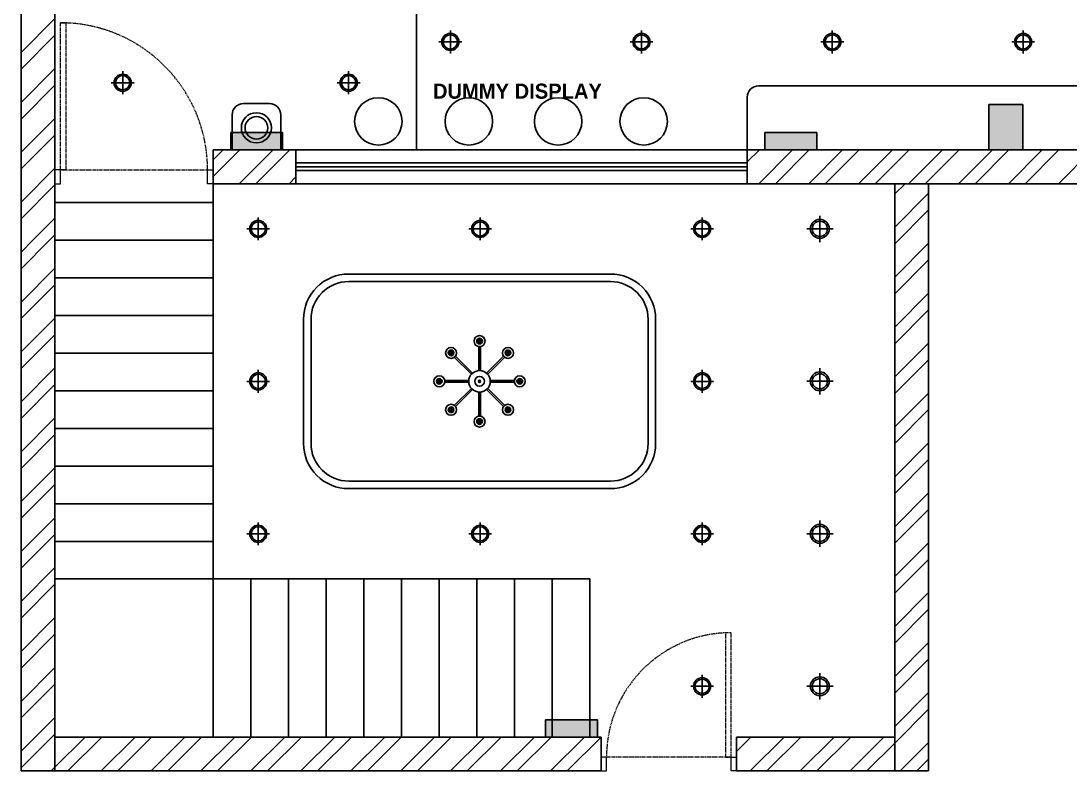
# Model space of a CAD drawing. Header units: inches. Extents: x 9636 to 21597, y -10243 to 557.
# Drawn here: x 14864.2 to 15143, y -307.8 to -108.6 of the extents above; entities that cross this region are included whole.
import ezdxf

# ---------------------------------------------------------------- set-up
doc = ezdxf.new("R2010")
doc.units = ezdxf.units.IN
doc.header["$MEASUREMENT"] = 0
doc.linetypes.add('DASHED2', pattern=[0.375, 0.25, -0.125])
doc.linetypes.add('HIDDEN', pattern=[0.375, 0.25, -0.125])
for name, color, linetype in [('A-Door-Frame', 1, 'Continuous'), ('A-Door-Swing', 8, 'HIDDEN'), ('IEL-HATCH-002', 7, 'Continuous')]:
    doc.layers.add(name, color=color, linetype=linetype)
doc.styles.add('MtXpl_Stylus_BT', font='')
doc.styles.get('MtXpl_Stylus_BT').set_extended_font_data('Stylus BT', bold=True)

# ---------------------------------------------------------------- blocks, each defined once
blk = doc.blocks.new('5ryh')
at = {"layer": 'IEL-HATCH-002', "true_color": 0x139b48, "transparency": 33554687}
h = blk.add_hatch(color=114, dxfattribs=at)
h.dxf.hatch_style = 1
h.paths.add_polyline_path([(6507.8, -1186.94), (6501.8, -1186.94), (6501.8, -1188.94), (6507.8, -1188.94)])
blk.add_lwpolyline([(6507.8, -1188.94), (6507.8, -1186.94), (6501.8, -1186.94), (6501.8, -1188.94)], close=True)
blk = doc.blocks.new('ger')
at = {"color": 5}
for p, q in [((6473.06, -970.68), (6473.07, -978.68)), ((6469.07, -974.68), (6477.07, -974.68))]:
    blk.add_line(p, q, dxfattribs=at)
for radius in [3, 2.5]:
    blk.add_circle((6473.07, -974.68), radius, dxfattribs=at)
blk = doc.blocks.new('DVB')
at = {"color": 30, "linetype": 'ByBlock', "true_color": 0xf26722}
for p, q in [((4631.71, 639.61), (4631.71, 646)), ((4632.16, 639.61), (4632.16, 646)), ((4629.76, 638.62), (4625.24, 643.14)), ((4630.08, 638.93), (4625.56, 643.45)), ((4633.8, 638.93), (4638.32, 643.45)), ((4634.11, 638.62), (4638.64, 643.14)), ((4629.09, 636.98), (4622.69, 636.98)), ((4629.09, 636.53), (4622.69, 636.53)), ((4634.79, 636.98), (4641.19, 636.98)), ((4634.79, 636.53), (4641.19, 636.53)), ((4629.76, 634.9), (4625.24, 630.38)), ((4630.08, 634.58), (4625.56, 630.06)), ((4631.71, 633.9), (4631.71, 627.51)), ((4632.16, 633.9), (4632.16, 627.51)), ((4633.8, 634.58), (4638.32, 630.06)), ((4634.11, 634.9), (4638.64, 630.38))]:
    blk.add_line(p, q, dxfattribs=at)
for centre, radius in [((4631.94, 647.44), 1.46), ((4631.94, 647.44), 0.745), ((4631.94, 647.44), 0.457), ((4631.94, 647.44), 0.155), ((4624.38, 644.31), 1.46), ((4624.38, 644.31), 0.745), ((4624.38, 644.31), 0.457), ((4624.38, 644.31), 0.155), ((4639.49, 644.31), 1.46), ((4639.49, 644.31), 0.745), ((4639.49, 644.31), 0.457), ((4639.49, 644.31), 0.155), ((4631.94, 636.76), 2.86), ((4621.25, 636.76), 1.46), ((4621.25, 636.76), 0.745), ((4621.25, 636.76), 0.457), ((4621.25, 636.76), 0.155), ((4631.94, 636.76), 1.29), ((4631.94, 636.76), 0.269), ((4642.62, 636.76), 1.46), ((4642.62, 636.76), 0.745), ((4642.62, 636.76), 0.457), ((4642.62, 636.76), 0.155), ((4624.38, 629.2), 1.46), ((4639.49, 629.2), 1.46), ((4624.38, 629.2), 0.745), ((4624.38, 629.2), 0.457), ((4624.38, 629.2), 0.155), ((4631.94, 626.07), 1.46), ((4639.49, 629.2), 0.745), ((4639.49, 629.2), 0.457), ((4639.49, 629.2), 0.155), ((4631.94, 626.07), 0.745), ((4631.94, 626.07), 0.457), ((4631.94, 626.07), 0.155)]:
    blk.add_circle(centre, radius, dxfattribs=at)
blk = doc.blocks.new('rg')
at = {"color": 6}
for p, q in [((6523.86, -972.55), (6523.86, -979.55)), ((6520.36, -976.05), (6527.36, -976.05))]:
    blk.add_line(p, q, dxfattribs=at)
for radius in [2.5, 2]:
    blk.add_circle((6523.86, -976.05), radius, dxfattribs=at)
blk = doc.blocks.new('shht')
at = {"layer": 'IEL-HATCH-002', "true_color": 0x636466, "transparency": 33554687}
h = blk.add_hatch(color=251, dxfattribs=at)
h.dxf.hatch_style = 1
h.paths.add_polyline_path([(15097.5, -2138.01), (15088.5, -2138.01), (15088.5, -2150.01), (15097.5, -2150.01)])
h.paths.add_polyline_path([(15097.5, -2290.01), (15088.5, -2290.01), (15088.5, -2302.01), (15097.5, -2302.01)])
at = {"color": 251, "true_color": 0x636466}
for p, q in [((14831.5, -2326.01), (14831.5, -2172.89)), ((14840.5, -2326.01), (14840.5, -2172.89)), ((15153.5, -2285.01), (15027.35, -2285.01)), ((15024.35, -2288.01), (15024.35, -2302.01)), ((14890.55, -2289.73), (14897.45, -2289.73)), ((15097.5, -2290.01), (15088.5, -2290.01)), ((15088.5, -2290.01), (15088.5, -2302.01)), ((15097.5, -2302.01), (15097.5, -2290.01)), ((14887.55, -2302.01), (14887.55, -2292.73)), ((14900.45, -2292.73), (14900.45, -2302.01)), ((14882.5, -2302.01), (15258.5, -2302.01)), ((14882.5, -2311.01), (14882.5, -2302.01)), ((14900.45, -2302.01), (14887.55, -2302.01)), ((14904.5, -2302.01), (14904.5, -2311.01)), ((15024.35, -2311.01), (15024.35, -2302.01)), ((15088.5, -2302.01), (15097.5, -2302.01)), ((14904.5, -2305.51), (15024.35, -2305.51)), ((14904.5, -2306.51), (15024.35, -2306.51)), ((14904.5, -2307.51), (15024.35, -2307.51)), ((14882.5, -2311.01), (15442.5, -2311.01)), ((14882.5, -2311.01), (14882.5, -2326.01)), ((14882.5, -2311.01), (14882.5, -2416.01)), ((15063.5, -2467.01), (15063.5, -2311.01)), ((15072.5, -2467.01), (15072.5, -2311.01)), ((14882.5, -2316.01), (14840.5, -2316.01)), ((14831.5, -2467.01), (14831.5, -2326.01)), ((14882.5, -2326.01), (14840.5, -2326.01)), ((14840.5, -2467.01), (14840.5, -2326.01)), ((14882.5, -2336.01), (14840.5, -2336.01)), ((14882.5, -2346.01), (14840.5, -2346.01)), ((14882.5, -2356.01), (14840.5, -2356.01)), ((14882.5, -2366.01), (14840.5, -2366.01)), ((14882.5, -2376.01), (14840.5, -2376.01)), ((14882.5, -2386.01), (14840.5, -2386.01)), ((14882.5, -2396.01), (14840.5, -2396.01)), ((14882.5, -2406.01), (14840.5, -2406.01)), ((14882.5, -2416.01), (14840.5, -2416.01)), ((14982.5, -2416.01), (14882.5, -2416.01)), ((14882.5, -2416.01), (14882.5, -2458.01)), ((14892.5, -2458.01), (14892.5, -2416.01)), ((14902.5, -2458.01), (14902.5, -2416.01)), ((14912.5, -2458.01), (14912.5, -2416.01)), ((14922.5, -2458.01), (14922.5, -2416.01)), ((14932.5, -2458.01), (14932.5, -2416.01)), ((14942.5, -2458.01), (14942.5, -2416.01)), ((14952.5, -2458.01), (14952.5, -2416.01)), ((14962.5, -2458.01), (14962.5, -2416.01)), ((14972.5, -2458.01), (14972.5, -2416.01)), ((14982.5, -2458.01), (14982.5, -2416.01)), ((14840.5, -2458.01), (14985.5, -2458.01)), ((14985.5, -2467.01), (14985.5, -2458.01)), ((15021.5, -2458.01), (15063.5, -2458.01)), ((15021.5, -2467.01), (15021.5, -2458.01)), ((14831.5, -2467.01), (14985.5, -2467.01)), ((15021.5, -2467.01), (15072.5, -2467.01))]:
    blk.add_line(p, q, dxfattribs=at)
for centre, radius in [((14926.39, -2294.47), 6.3), ((14950.41, -2294.47), 6.3), ((14974.11, -2294.47), 6.3), ((14996.83, -2294.47), 6.3), ((14894, -2296.17), 4), ((14894, -2296.17), 3)]:
    blk.add_circle(centre, radius, dxfattribs=at)
for centre, start, end in [((15027.35, -2288.01), 90, 180), ((14890.55, -2292.73), 90, 180), ((14897.45, -2292.73), 0, 90)]:
    blk.add_arc(centre, 3, start, end, dxfattribs=at)
at = {"layer": 'A-Door-Frame', "color": 251, "lineweight": 5, "true_color": 0x636466}
for p, q in [((14840.5, -2311.01), (14840.5, -2307.35)), ((14882.5, -2311.01), (14882.5, -2307.35)), ((14985.5, -2467.01), (14985.5, -2463.35)), ((15021.5, -2467.01), (15021.5, -2463.35))]:
    blk.add_line(p, q, dxfattribs=at)
for points in [[(14840.5, -2311.01), (14841.96, -2311.01), (14841.96, -2307.35), (14840.5, -2307.35)], [(14882.5, -2311.01), (14881.03, -2311.01), (14881.03, -2307.35), (14882.5, -2307.35)], [(14985.5, -2467.01), (14986.96, -2467.01), (14986.96, -2463.35), (14985.5, -2463.35)], [(15021.5, -2467.01), (15020.03, -2467.01), (15020.03, -2463.35), (15021.5, -2463.35)]]:
    blk.add_lwpolyline(points, dxfattribs=at)
at = {"layer": 'A-Door-Swing', "color": 251, "linetype": 'DASHED2', "lineweight": 5, "true_color": 0x636466}
for p, q in [((14842.31, -2307.35), (14881.38, -2307.35)), ((15019.74, -2463.35), (14986.67, -2463.35))]:
    blk.add_line(p, q, dxfattribs=at)
for points in [[(14841.96, -2307.35), (14841.96, -2268.28), (14843.43, -2268.28), (14843.43, -2307.35)], [(15020.03, -2463.35), (15020.03, -2430.28), (15018.56, -2430.28), (15018.56, -2463.35)]]:
    blk.add_lwpolyline(points, close=True, dxfattribs=at)
for centre, radius, start, end in [((14841.96, -2307.35), 39.07, 0, 90), ((15020.03, -2463.35), 33.07, 90, 180)]:
    blk.add_arc(centre, radius, start, end, dxfattribs=at)
at = {"layer": 'IEL-HATCH-002', "color": 251, "linetype": 'Continuous', "true_color": 0x636466, "transparency": 33554687}
for p, q in [((14831.5, -2276.15), (14840.5, -2267.15)), ((14831.5, -2280.57), (14840.5, -2271.57)), ((14831.5, -2289.41), (14840.5, -2280.41)), ((14831.5, -2293.83), (14840.5, -2284.83)), ((14831.5, -2302.67), (14840.5, -2293.67)), ((14831.5, -2307.09), (14840.5, -2298.09)), ((14882.5, -2304.7), (14885.18, -2302.01)), ((14882.5, -2309.12), (14889.6, -2302.01)), ((14889.44, -2311.01), (14898.44, -2302.01)), ((14893.86, -2311.01), (14902.86, -2302.01)), ((15024.35, -2305.21), (15027.54, -2302.01)), ((15027.38, -2311.01), (15036.38, -2302.01)), ((15031.8, -2311.01), (15040.8, -2302.01)), ((15040.64, -2311.01), (15049.64, -2302.01)), ((15045.06, -2311.01), (15054.06, -2302.01)), ((15053.9, -2311.01), (15062.9, -2302.01)), ((15058.32, -2311.01), (15067.32, -2302.01)), ((15067.16, -2311.01), (15076.16, -2302.01)), ((15071.57, -2311.01), (15080.57, -2302.01)), ((15080.41, -2311.01), (15089.41, -2302.01)), ((15084.83, -2311.01), (15093.83, -2302.01)), ((15093.67, -2311.01), (15102.67, -2302.01)), ((15098.09, -2311.01), (15107.09, -2302.01)), ((15106.93, -2311.01), (15115.93, -2302.01)), ((14831.5, -2315.93), (14840.5, -2306.93)), ((14902.7, -2311.01), (14904.5, -2309.22)), ((15063.5, -2313.73), (15066.22, -2311.01)), ((14831.5, -2320.34), (14840.5, -2311.34)), ((15063.5, -2322.57), (15072.5, -2313.57)), ((15063.5, -2326.99), (15072.5, -2317.99)), ((14834.67, -2326.01), (14840.5, -2320.18)), ((14839.09, -2326.01), (14840.5, -2324.6)), ((14831.5, -2329.18), (14834.67, -2326.01)), ((14831.5, -2333.6), (14839.09, -2326.01)), ((15063.5, -2335.83), (15072.5, -2326.83)), ((14831.5, -2342.44), (14840.5, -2333.44)), ((15063.5, -2340.25), (15072.5, -2331.25)), ((14831.5, -2346.86), (14840.5, -2337.86)), ((15063.5, -2349.09), (15072.5, -2340.09)), ((15063.5, -2353.51), (15072.5, -2344.51)), ((14831.5, -2355.7), (14840.5, -2346.7)), ((14831.5, -2360.12), (14840.5, -2351.12)), ((15063.5, -2362.35), (15072.5, -2353.35)), ((15063.5, -2366.77), (15072.5, -2357.77)), ((14831.5, -2368.96), (14840.5, -2359.96)), ((14831.5, -2373.38), (14840.5, -2364.38)), ((15063.5, -2375.61), (15072.5, -2366.61)), ((15063.5, -2380.03), (15072.5, -2371.03)), ((14831.5, -2382.22), (14840.5, -2373.22)), ((14831.5, -2386.64), (14840.5, -2377.64)), ((15063.5, -2388.87), (15072.5, -2379.87)), ((14831.5, -2395.47), (14840.5, -2386.47)), ((15063.5, -2393.28), (15072.5, -2384.28)), ((14831.5, -2399.89), (14840.5, -2390.89)), ((15063.5, -2402.12), (15072.5, -2393.12)), ((15063.5, -2406.54), (15072.5, -2397.54)), ((14831.5, -2408.73), (14840.5, -2399.73)), ((14831.5, -2413.15), (14840.5, -2404.15)), ((15063.5, -2415.38), (15072.5, -2406.38)), ((15063.5, -2419.8), (15072.5, -2410.8)), ((14831.5, -2421.99), (14840.5, -2412.99)), ((14831.5, -2426.41), (14840.5, -2417.41)), ((15063.5, -2428.64), (15072.5, -2419.64)), ((15063.5, -2433.06), (15072.5, -2424.06)), ((14831.5, -2435.25), (14840.5, -2426.25)), ((14831.5, -2439.67), (14840.5, -2430.67)), ((15063.5, -2441.9), (15072.5, -2432.9)), ((15063.5, -2446.32), (15072.5, -2437.32)), ((14831.5, -2448.51), (14840.5, -2439.51)), ((14831.5, -2452.93), (14840.5, -2443.93)), ((15063.5, -2455.16), (15072.5, -2446.16)), ((15063.5, -2459.58), (15072.5, -2450.58)), ((14831.5, -2461.77), (14840.5, -2452.77)), ((14831.5, -2466.19), (14840.5, -2457.19)), ((14840.5, -2466.02), (14848.51, -2458.01)), ((14843.93, -2467.01), (14852.93, -2458.01)), ((14852.77, -2467.01), (14861.77, -2458.01)), ((14857.19, -2467.01), (14866.19, -2458.01)), ((14866.02, -2467.01), (14875.02, -2458.01)), ((14870.44, -2467.01), (14879.44, -2458.01)), ((14879.28, -2467.01), (14888.28, -2458.01)), ((14883.7, -2467.01), (14892.7, -2458.01)), ((14892.54, -2467.01), (14901.54, -2458.01)), ((14896.96, -2467.01), (14905.96, -2458.01)), ((14905.8, -2467.01), (14914.8, -2458.01)), ((14910.22, -2467.01), (14919.22, -2458.01)), ((14919.06, -2467.01), (14928.06, -2458.01)), ((14923.48, -2467.01), (14932.48, -2458.01)), ((14932.32, -2467.01), (14941.32, -2458.01)), ((14936.74, -2467.01), (14945.74, -2458.01)), ((14945.57, -2467.01), (14954.57, -2458.01)), ((14949.99, -2467.01), (14958.99, -2458.01)), ((14958.83, -2467.01), (14967.83, -2458.01)), ((14963.25, -2467.01), (14972.25, -2458.01)), ((14972.09, -2467.01), (14981.09, -2458.01)), ((14976.51, -2467.01), (14985.5, -2458.03)), ((15021.5, -2461.8), (15025.28, -2458.01)), ((15025.12, -2467.01), (15034.12, -2458.01)), ((15029.54, -2467.01), (15038.54, -2458.01)), ((15038.38, -2467.01), (15047.38, -2458.01)), ((15042.8, -2467.01), (15051.8, -2458.01)), ((15051.64, -2467.01), (15060.64, -2458.01)), ((15056.06, -2467.01), (15063.5, -2459.58)), ((15064.9, -2467.01), (15072.5, -2459.41)), ((15069.32, -2467.01), (15072.5, -2463.83)), ((14839.51, -2467.01), (14840.5, -2466.02)), ((14985.35, -2467.01), (14985.5, -2466.87))]:
    blk.add_line(p, q, dxfattribs=at)
at = {"color": 251, "true_color": 0x636466, "style": 'MtXpl_Stylus_BT'}
blk.add_text('DUMMY DISPLAY', height=4, rotation=0.0094, dxfattribs=at).set_placement((14940.87, -2288.44))

msp = doc.modelspace()

# ---------------------------------------------------------------- linework, layer by layer
msp.add_line((14969.17, 21.03), (14969.17, -142.97))
for points in [[(14951.17, -232.79), (15020.68, -232.79, 0.414214), (15032.68, -220.79), (15032.68, -187.79, 0.414214), (15020.68, -175.79), (14951.17, -175.79, 0.414214), (14939.17, -187.79), (14939.17, -220.79, 0.414214)], [(14951.17, -230.79), (15020.68, -230.79, 0.414214), (15030.68, -220.79), (15030.68, -187.79, 0.414214), (15020.68, -177.79), (14951.17, -177.79, 0.414214), (14941.17, -187.79), (14941.17, -220.79, 0.414214)]]:
    msp.add_lwpolyline(points, format="xyb", close=True)

# ---------------------------------------------------------------- block references
for name, p in [('shht', (32.67, 2159.22)), ('DVB', (10353.98, -841.05))]:
    msp.add_blockref(name, p)
for name, p, xscale, yscale, zscale, rotation in [('ger', (15715.79, 4784.59), 0.7567862946407661, 0.7567862946407661, 0.7567862946407661, 270), ('ger', (15766.54, 4784.59), 0.7567862946407661, 0.7567862946407661, 0.7567862946407661, 270), ('ger', (15817.21, 4784.59), 0.7567862946407661, 0.7567862946407661, 0.7567862946407661, 270), ('ger', (15867.87, 4784.59), 0.7567862946407661, 0.7567862946407661, 0.7567862946407661, 270), ('ger', (15628.79, 4773.76), 0.7567862946407661, 0.7567862946407661, 0.7567862946407661, 270), ('ger', (15688.79, 4773.76), 0.7567862946407661, 0.7567862946407661, 0.7567862946407661, 270), ('5ryh', (29836.25, -2863.35), 2.292076783467584, 2.292076783467584, 2.292076783467584, 180), ('5ryh', (29978.09, -2863.35), 2.292076783467584, 2.292076783467584, 2.292076783467584, 180), ('ger', (15664.79, 4734.93), 0.7567862946407661, 0.7567862946407661, 0.7567862946407661, 270), ('ger', (15723.72, 4734.93), 0.7567862946407661, 0.7567862946407661, 0.7567862946407661, 270), ('ger', (15782.64, 4734.93), 0.7567862946407661, 0.7567862946407661, 0.7567862946407661, 270), ('ger', (15664.79, 4694.43), 0.7567862946407661, 0.7567862946407661, 0.7567862946407661, 270), ('ger', (15782.64, 4694.43), 0.7567862946407661, 0.7567862946407661, 0.7567862946407661, 270), ('ger', (15664.79, 4653.93), 0.7567862946407661, 0.7567862946407661, 0.7567862946407661, 270), ('ger', (15723.72, 4653.93), 0.7567862946407661, 0.7567862946407661, 0.7567862946407661, 270), ('ger', (15782.64, 4653.93), 0.7567862946407661, 0.7567862946407661, 0.7567862946407661, 270), ('ger', (15782.64, 4613.43), 0.7567862946407661, 0.7567862946407661, 0.7567862946407661, 270), ('5ryh', (29919.83, -3019.35), 2.292076783467584, 2.292076783467584, 2.292076783467584, 180)]:
    msp.add_blockref(name, p, dxfattribs=dict(xscale=xscale, yscale=yscale, zscale=zscale, rotation=rotation))
at = {"xscale": -1, "rotation": 90}
for p in [(14100.23, 6360.07), (14100.23, 6319.57), (14100.23, 6279.07), (14100.23, 6238.57)]:
    msp.add_blockref('rg', p, dxfattribs=at)

doc.saveas('drawing.dxf')
